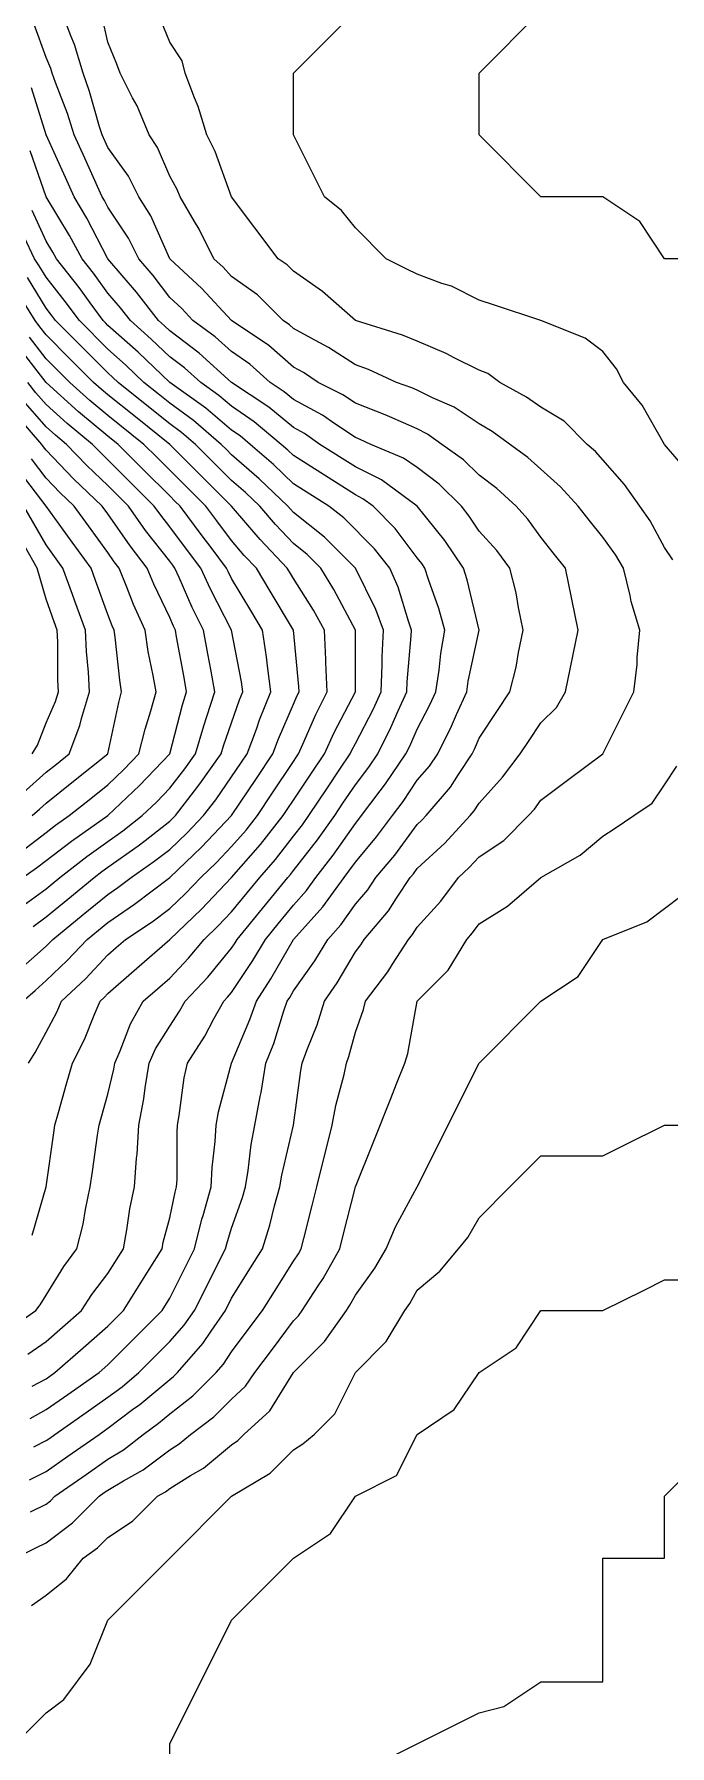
# Model space of a CAD drawing. Header units: inches. Extents: x 794995 to 811195, y 2485918 to 2508058.
# Drawn here: x 799339 to 799648, y 2490717 to 2491547 of the extents above; entities that cross this region are included whole.
import ezdxf

# ---------------------------------------------------------------- set-up
doc = ezdxf.new("R2010")
doc.units = ezdxf.units.IN
doc.header["$MEASUREMENT"] = 0
doc.layers.add('contour', color=7, linetype='Continuous')

msp = doc.modelspace()

# ---------------------------------------------------------------- linework, layer by layer
at = {"layer": 'contour'}
for points in [[(799675.16, 2491438.36), (799645.16, 2491438.36), (799633.16, 2491456.36), (799615.16, 2491468.36), (799585.16, 2491468.36), (799555.16, 2491498.36), (799555.16, 2491528.36), (799585.16, 2491558.36), (799603.16, 2491570.36), (799615.16, 2491573.36), (799625.16, 2491578.36), (799645.16, 2491588.36), (799705.16, 2491588.36)], [(799337.16, 2490846.36), (799345.16, 2490850.36), (799355.75, 2490857.77), (799370.87, 2490868.36), (799373.39, 2490870.13), (799375.16, 2490871.36), (799387.16, 2490880.36), (799390.61, 2490882.91), (799405.16, 2490895.03), (799407.03, 2490896.49), (799408.91, 2490898.36), (799421.16, 2490912.36), (799425.16, 2490918.36), (799432.16, 2490928.36), (799435.16, 2490934.36), (799444.39, 2490949.13), (799450.16, 2490958.36), (799453.73, 2490969.79), (799455.93, 2490979.13), (799458.49, 2490988.36), (799459.44, 2490994.08), (799465.16, 2491018.36), (799468.69, 2491044.83), (799469.44, 2491048.36), (799471.83, 2491055.03), (799476.59, 2491066.93), (799480.16, 2491078.36), (799486.27, 2491087.25), (799495.16, 2491102.36), (799497.77, 2491105.75), (799499.44, 2491108.36), (799511.31, 2491122.21), (799515.16, 2491128.36), (799521.83, 2491138.36), (799523.34, 2491140.18), (799525.16, 2491142.65), (799538.49, 2491155.03), (799550.87, 2491168.36), (799552.85, 2491170.67), (799555.16, 2491174.36), (799566.59, 2491186.93), (799575.16, 2491198.36), (799579.16, 2491204.36), (799585.16, 2491213.36), (799592.66, 2491220.86), (799597.16, 2491228.36), (799603.16, 2491258.36), (799597.16, 2491288.36), (799591.83, 2491295.03), (799585.16, 2491303.36), (799578.84, 2491312.05), (799573.16, 2491318.36), (799563.73, 2491326.93), (799555.16, 2491333.36), (799547.66, 2491340.86), (799537.16, 2491348.36), (799530.16, 2491353.36), (799525.16, 2491355.86), (799511.83, 2491361.7), (799509.56, 2491362.76), (799495.16, 2491368.36), (799489.16, 2491372.36), (799477.16, 2491378.36), (799469.96, 2491383.16), (799465.16, 2491385.86), (799453.16, 2491396.36), (799435.16, 2491408.36), (799420.68, 2491423.88), (799405.16, 2491438.36), (799395.93, 2491459.13), (799390.16, 2491468.36), (799385.16, 2491478.36), (799375.16, 2491492.36), (799372.43, 2491498.36), (799371.16, 2491502.36), (799366.27, 2491519.47), (799363.16, 2491528.36), (799359.01, 2491542.21), (799357.16, 2491546.36), (799352.66, 2491558.36)], [(799337.66, 2490830.86), (799345.16, 2490834.61), (799347.3, 2490836.22), (799349.44, 2490838.36), (799364.57, 2490848.95), (799375.16, 2490856.36), (799382.66, 2490860.86), (799392.3, 2490868.36), (799399.7, 2490873.82), (799405.16, 2490878.36), (799416.41, 2490887.11), (799427.66, 2490898.36), (799431.16, 2490902.36), (799435.16, 2490908.36), (799443.73, 2490919.79), (799450.16, 2490928.36), (799455.93, 2490937.59), (799465.16, 2490952.36), (799467.56, 2490955.96), (799468.91, 2490958.36), (799470.16, 2490963.36), (799474.16, 2490979.36), (799476.41, 2490988.36), (799483.91, 2491018.36), (799485.69, 2491027.84), (799489.7, 2491042.91), (799490.87, 2491048.36), (799492, 2491051.52), (799495.16, 2491063.36), (799499.16, 2491074.36), (799500.16, 2491078.36), (799510.87, 2491092.65), (799513.16, 2491096.36), (799520.87, 2491108.36), (799522.85, 2491110.67), (799525.16, 2491114.36), (799536.59, 2491126.93), (799545.16, 2491138.36), (799550.36, 2491143.16), (799555.16, 2491148.36), (799567.16, 2491156.36), (799579.16, 2491168.36), (799582, 2491171.52), (799585.16, 2491175.86), (799598.02, 2491185.5), (799615.16, 2491198.36), (799630.16, 2491228.36), (799631.83, 2491241.7), (799631.83, 2491245.03), (799633.16, 2491258.36), (799629.01, 2491272.21), (799628.49, 2491275.03), (799625.16, 2491288.36), (799621.48, 2491294.68), (799615.16, 2491303.36), (799608.49, 2491311.69), (799603.16, 2491318.36), (799594.63, 2491327.84), (799585.16, 2491336.36), (799578.84, 2491342.05), (799561.48, 2491354.68), (799555.16, 2491358.36), (799543.16, 2491366.36), (799532.66, 2491370.86), (799525.16, 2491374.61), (799522.55, 2491375.75), (799515.16, 2491378.36), (799501.48, 2491384.68), (799495.16, 2491386.93), (799482.12, 2491395.32), (799473.73, 2491399.79), (799465.16, 2491404.61), (799463.16, 2491406.36), (799460.16, 2491408.36), (799447.66, 2491420.86), (799435.16, 2491429.79), (799431.02, 2491434.22), (799426.59, 2491438.36), (799419.44, 2491452.65), (799417.16, 2491456.36), (799410.16, 2491468.36), (799408.69, 2491471.89), (799405.16, 2491478.36), (799399.16, 2491492.36), (799395.16, 2491498.36), (799389.28, 2491512.48), (799387.16, 2491516.36), (799381.16, 2491528.36), (799379.44, 2491532.65), (799375.16, 2491543.36), (799372.43, 2491555.63)], [(799649.16, 2491292.36), (799645.16, 2491298.36), (799638.1, 2491311.3), (799633.16, 2491318.36), (799625.75, 2491328.95), (799615.16, 2491340.86), (799611.63, 2491344.83), (799607.66, 2491348.36), (799596.41, 2491359.61), (799585.16, 2491366.36), (799578.1, 2491371.3), (799565.16, 2491378.36), (799559.44, 2491382.65), (799555.16, 2491384.36), (799543.16, 2491390.36), (799539.28, 2491392.48), (799525.16, 2491398.36), (799518.1, 2491401.3), (799495.16, 2491408.36), (799479.28, 2491422.48), (799465.16, 2491432.36), (799462.16, 2491435.36), (799457.66, 2491438.36), (799435.16, 2491468.36), (799427.16, 2491490.36), (799423.16, 2491498.36), (799419.01, 2491512.21), (799417.16, 2491516.36), (799412.66, 2491528.36), (799411.16, 2491534.36), (799405.16, 2491543.36), (799400.87, 2491554.07)], [(799659.01, 2491332.21), (799645.16, 2491348.36), (799634.25, 2491367.45), (799625.16, 2491378.36), (799621.83, 2491385.03), (799615.16, 2491393.36), (799606.59, 2491399.79), (799585.16, 2491408.36), (799562.66, 2491415.86), (799555.16, 2491418.36), (799541.83, 2491425.03), (799537.16, 2491426.36), (799525.16, 2491430.86), (799520.16, 2491433.36), (799510.16, 2491438.36), (799495.16, 2491453.36), (799488.49, 2491461.69), (799480.16, 2491468.36), (799465.16, 2491498.36), (799465.16, 2491528.36), (799495.16, 2491558.36)], [(799339.16, 2490862.36), (799345.16, 2490865.36), (799346.92, 2490866.6), (799349.44, 2490868.36), (799364.57, 2490878.95), (799375.16, 2490886.36), (799382.02, 2490891.5), (799390.16, 2490898.36), (799405.16, 2490913.36), (799412.22, 2490921.3), (799417.16, 2490928.36), (799432.16, 2490958.36), (799432.76, 2490960.76), (799435.16, 2490968.36), (799440.38, 2490983.14), (799441.83, 2490988.36), (799443.16, 2490996.36), (799444.63, 2491008.89), (799446.41, 2491018.36), (799449.01, 2491032.21), (799449.44, 2491034.08), (799451.83, 2491048.36), (799455.56, 2491057.96), (799460.54, 2491073.75), (799462.16, 2491078.36), (799463.34, 2491080.18), (799465.16, 2491083.36), (799475.5, 2491098.02), (799481.83, 2491108.36), (799488.1, 2491115.42), (799495.16, 2491125.5), (799501.16, 2491132.36), (799505.16, 2491138.36), (799514.25, 2491149.27), (799525.16, 2491164.07), (799527.38, 2491166.14), (799529.44, 2491168.36), (799541.31, 2491182.21), (799545.16, 2491188.36), (799551.83, 2491198.36), (799552.94, 2491200.58), (799555.16, 2491205.86), (799564.16, 2491219.36), (799570.16, 2491228.36), (799573.16, 2491240.36), (799574.25, 2491247.45), (799576.59, 2491258.36), (799574.25, 2491269.27), (799573.16, 2491276.36), (799570.16, 2491288.36), (799563.73, 2491296.93), (799555.16, 2491306.36), (799550.36, 2491313.56), (799546.59, 2491318.36), (799535.87, 2491329.07), (799525.16, 2491337.11), (799518.49, 2491341.69), (799502.66, 2491348.36), (799497.56, 2491350.76), (799495.16, 2491351.69), (799485.16, 2491358.36), (799479.28, 2491362.48), (799465.16, 2491370.18), (799460.66, 2491373.86), (799453.91, 2491378.36), (799443.98, 2491387.19), (799435.16, 2491393.36), (799427.26, 2491400.47), (799416.41, 2491408.36), (799410.97, 2491414.17), (799405.16, 2491419.61), (799397.05, 2491430.25), (799390.16, 2491438.36), (799385.16, 2491448.36), (799375.16, 2491463.36), (799373.45, 2491466.65), (799372.43, 2491468.36), (799370.16, 2491473.36), (799363.91, 2491487.11), (799358.8, 2491498.36), (799355.5, 2491508.71), (799349.77, 2491523.75), (799348.16, 2491528.36), (799347.47, 2491530.67), (799345.16, 2491535.86), (799339.16, 2491552.36)], [(799337.42, 2490876.1), (799345.16, 2490880.36), (799355.75, 2490887.77), (799370.87, 2490898.36), (799375.16, 2490902.11), (799401.41, 2490928.36), (799405.16, 2490934.36), (799417.16, 2490958.36), (799420.76, 2490972.76), (799421.31, 2490974.51), (799425.16, 2490988.36), (799425.69, 2490997.84), (799427.16, 2491010.36), (799427.66, 2491018.36), (799428.84, 2491024.68), (799435.16, 2491048.36), (799444.05, 2491069.47), (799447.16, 2491078.36), (799454.25, 2491089.27), (799465.16, 2491108.36), (799479.37, 2491124.15), (799489.7, 2491138.36), (799492.08, 2491141.44), (799495.16, 2491145.86), (799505.44, 2491158.08), (799513.16, 2491168.36), (799518.3, 2491175.22), (799525.16, 2491185.5), (799531.16, 2491192.36), (799535.16, 2491198.36), (799541.83, 2491211.7), (799544.25, 2491217.45), (799549.16, 2491228.36), (799549.94, 2491233.58), (799555.16, 2491258.36), (799549.44, 2491282.65), (799547.66, 2491288.36), (799538.49, 2491301.7), (799525.16, 2491318.36), (799507.89, 2491331.09), (799495.16, 2491337.45), (799478.02, 2491348.36), (799470.45, 2491353.65), (799465.16, 2491356.54), (799453.16, 2491366.36), (799435.16, 2491378.36), (799419.44, 2491392.65), (799405.16, 2491403.36), (799402.61, 2491405.81), (799399.7, 2491408.36), (799389.01, 2491422.21), (799375.16, 2491438.36), (799364.87, 2491458.08), (799358.8, 2491468.36), (799354.53, 2491477.74), (799345.16, 2491498.36), (799338.1, 2491521.3)], [(799338.49, 2490891.69), (799345.16, 2490895.36), (799346.92, 2490896.6), (799349.44, 2490898.36), (799363.16, 2490910.36), (799375.16, 2490920.86), (799382.66, 2490928.36), (799395.16, 2490948.36), (799401.41, 2490958.36), (799402, 2490961.52), (799405.16, 2490973.36), (799407.77, 2490985.75), (799408.49, 2490988.36), (799408.69, 2490991.89), (799408.69, 2491014.83), (799408.91, 2491018.36), (799409.77, 2491022.98), (799412.22, 2491041.3), (799413.73, 2491048.36), (799422.12, 2491061.4), (799426.59, 2491069.79), (799431.41, 2491078.36), (799433.22, 2491080.3), (799435.16, 2491082.65), (799445.44, 2491098.08), (799451.52, 2491108.36), (799457.66, 2491115.86), (799465.16, 2491125.03), (799471.48, 2491132.05), (799476.07, 2491138.36), (799484.39, 2491149.13), (799495.16, 2491164.61), (799496.87, 2491166.65), (799498.16, 2491168.36), (799507.16, 2491180.36), (799509.75, 2491183.77), (799519.7, 2491198.36), (799521.52, 2491202), (799525.16, 2491210.36), (799531.37, 2491222.15), (799534.16, 2491228.36), (799535.75, 2491238.95), (799536.59, 2491246.93), (799538.49, 2491258.36), (799535.59, 2491268.8), (799530.61, 2491282.91), (799528.91, 2491288.36), (799527.38, 2491290.58), (799525.16, 2491293.36), (799514.44, 2491307.65), (799503.73, 2491318.36), (799498.8, 2491322), (799495.16, 2491323.82), (799465.16, 2491342.91), (799462.37, 2491345.57), (799459.16, 2491348.36), (799446.07, 2491359.27), (799435.16, 2491366.82), (799428.91, 2491372.11), (799420.16, 2491378.36), (799412.3, 2491385.5), (799405.16, 2491390.86), (799396.22, 2491399.43), (799386.07, 2491408.36), (799381.31, 2491414.52), (799375.16, 2491421.7), (799368.18, 2491431.38), (799362.66, 2491438.36), (799356.51, 2491449.71), (799345.16, 2491468.36), (799337.47, 2491490.67)], [(799336.27, 2490907.25), (799345.16, 2490913.36), (799353.16, 2490920.36), (799362.3, 2490928.36), (799367.33, 2490936.19), (799375.16, 2490946.36), (799382.66, 2490958.36), (799384.39, 2490967.59), (799385.75, 2490977.77), (799388.02, 2490988.36), (799389.01, 2491002.21), (799389.28, 2491004.24), (799390.16, 2491018.36), (799392.53, 2491030.99), (799393.16, 2491036.36), (799395.16, 2491048.36), (799398.24, 2491055.28), (799405.16, 2491066.36), (799409.96, 2491073.56), (799412.66, 2491078.36), (799423.55, 2491089.97), (799435.16, 2491104.07), (799436.87, 2491106.65), (799437.89, 2491108.36), (799462.43, 2491138.36), (799463.7, 2491139.82), (799465.16, 2491141.69), (799476.87, 2491156.65), (799485.16, 2491168.36), (799489.16, 2491174.36), (799495.16, 2491183.36), (799501.65, 2491191.88), (799506.07, 2491198.36), (799512.43, 2491211.09), (799515.93, 2491219.13), (799520.16, 2491228.36), (799520.36, 2491233.16), (799522.3, 2491255.5), (799522.43, 2491258.36), (799520.87, 2491262.65), (799515.93, 2491279.13), (799511.83, 2491288.36), (799504.53, 2491297.74), (799489.53, 2491312.74), (799482.3, 2491318.36), (799465.16, 2491329.27), (799455.39, 2491338.59), (799444.16, 2491348.36), (799439.25, 2491352.45), (799435.16, 2491355.28), (799422.66, 2491365.86), (799405.16, 2491378.36), (799389.85, 2491393.06), (799375.16, 2491406.05), (799374.01, 2491407.21), (799372.85, 2491408.36), (799366.59, 2491416.93), (799361.21, 2491424.41), (799350.16, 2491438.36), (799348.4, 2491441.6), (799345.16, 2491446.93), (799338.49, 2491461.69)], [(799325.5, 2490918.02), (799340.16, 2490928.36), (799342.3, 2490931.22), (799345.16, 2490935.86), (799353.73, 2490949.79), (799360.16, 2490958.36), (799363.16, 2490970.36), (799364.25, 2490977.45), (799366.59, 2490988.36), (799367.66, 2490995.86), (799370.16, 2491013.36), (799370.87, 2491018.36), (799375.16, 2491033.36), (799378.02, 2491045.5), (799378.49, 2491048.36), (799381.16, 2491054.36), (799386.07, 2491067.45), (799392.3, 2491078.36), (799399.16, 2491084.36), (799405.16, 2491089.61), (799414.25, 2491099.27), (799421.83, 2491108.36), (799428.67, 2491114.85), (799435.16, 2491121.7), (799442.66, 2491130.86), (799448.8, 2491138.36), (799456.38, 2491147.14), (799465.16, 2491158.36), (799469.55, 2491163.97), (799472.66, 2491168.36), (799481.66, 2491181.86), (799487.66, 2491190.86), (799492.66, 2491198.36), (799493.45, 2491200.08), (799495.16, 2491203.36), (799503.73, 2491219.79), (799507.66, 2491228.36), (799508.2, 2491241.4), (799508.2, 2491245.32), (799508.8, 2491258.36), (799505.16, 2491268.36), (799495.16, 2491288.36), (799480.16, 2491303.36), (799465.16, 2491315.36), (799463.7, 2491316.9), (799462.43, 2491318.36), (799448.49, 2491331.7), (799435.16, 2491343.36), (799432.66, 2491345.86), (799430.16, 2491348.36), (799416.7, 2491359.9), (799405.16, 2491368.36), (799399.6, 2491372.81), (799392.66, 2491378.36), (799383.73, 2491386.93), (799375.16, 2491394.51), (799361.31, 2491408.36), (799354.49, 2491417.69), (799345.16, 2491429.36), (799341.76, 2491434.96), (799339.53, 2491438.36), (799334.57, 2491448.95)], [(799338.49, 2490965.03), (799345.16, 2490988.36), (799348.91, 2491014.61), (799349.44, 2491018.36), (799351.16, 2491024.36), (799355.16, 2491038.36), (799358.02, 2491048.36), (799363.73, 2491059.79), (799368.49, 2491071.69), (799371.41, 2491078.36), (799373.34, 2491080.18), (799375.16, 2491082.11), (799389.16, 2491094.36), (799405.16, 2491108.36), (799420.56, 2491122.96), (799435.16, 2491138.36), (799449.11, 2491154.41), (799460.16, 2491168.36), (799462.16, 2491171.36), (799465.16, 2491175.86), (799474.16, 2491189.36), (799480.16, 2491198.36), (799484.87, 2491208.65), (799495.16, 2491228.36), (799495.16, 2491258.36), (799484.81, 2491278.02), (799478.49, 2491288.36), (799471.83, 2491295.03), (799465.16, 2491300.36), (799456.38, 2491309.58), (799448.8, 2491318.36), (799441.83, 2491325.03), (799435.16, 2491330.86), (799426.41, 2491339.61), (799417.66, 2491348.36), (799410.93, 2491354.13), (799405.16, 2491358.36), (799394.05, 2491367.25), (799380.16, 2491378.36), (799377.61, 2491380.81), (799375.16, 2491382.98), (799362.47, 2491395.67), (799349.77, 2491408.36), (799347.83, 2491411.03), (799345.16, 2491414.36), (799336.1, 2491429.3)], [(799336.59, 2491048.36), (799339.94, 2491053.58), (799345.16, 2491063.36), (799350.38, 2491073.14), (799352.66, 2491078.36), (799364.25, 2491089.27), (799375.16, 2491100.86), (799379.16, 2491104.36), (799383.73, 2491108.36), (799396.59, 2491116.93), (799405.16, 2491123.36), (799412.85, 2491130.67), (799420.16, 2491138.36), (799427.84, 2491145.68), (799435.16, 2491153.36), (799442.14, 2491161.38), (799447.66, 2491168.36), (799454.66, 2491178.86), (799465.16, 2491194.61), (799466.66, 2491196.86), (799467.66, 2491198.36), (799469.77, 2491202.98), (799476.07, 2491217.45), (799481.52, 2491228.36), (799480.87, 2491242.65), (799480.87, 2491244.08), (799480.16, 2491258.36), (799474.84, 2491268.04), (799465.16, 2491283.36), (799463.28, 2491286.49), (799462.16, 2491288.36), (799449.01, 2491302.21), (799435.16, 2491318.36), (799405.16, 2491348.36), (799388.49, 2491361.7), (799375.16, 2491372.36), (799371.89, 2491375.09), (799368.24, 2491378.36), (799356.7, 2491389.9), (799345.16, 2491401.44), (799342.16, 2491405.36), (799339.86, 2491408.36), (799331.31, 2491422.21)], [(799333.91, 2491078.36), (799339.86, 2491083.65), (799345.16, 2491088.36), (799355.44, 2491098.08), (799365.16, 2491108.36), (799370.66, 2491112.86), (799375.16, 2491116.54), (799388.13, 2491125.39), (799405.16, 2491138.36), (799420.53, 2491153), (799435.16, 2491168.36), (799447.16, 2491186.36), (799455.16, 2491198.36), (799457.89, 2491205.63), (799465.16, 2491222.36), (799466.98, 2491226.54), (799467.89, 2491228.36), (799467.77, 2491230.97), (799465.16, 2491258.36), (799453.91, 2491277.11), (799447.16, 2491288.36), (799441.31, 2491294.52), (799435.16, 2491301.7), (799428.02, 2491311.22), (799422.66, 2491318.36), (799413.91, 2491327.11), (799405.16, 2491335.86), (799398.91, 2491342.11), (799392.66, 2491348.36), (799375.16, 2491362.36), (799366.43, 2491369.63), (799356.7, 2491378.36), (799350.93, 2491384.13), (799345.16, 2491389.9), (799337.16, 2491400.36)], [(799331.04, 2491092.48), (799345.16, 2491105.03), (799346.87, 2491106.65), (799348.49, 2491108.36), (799363.16, 2491120.36), (799375.16, 2491130.18), (799380.02, 2491133.5), (799386.41, 2491138.36), (799397.47, 2491146.05), (799405.16, 2491152), (799413.53, 2491159.99), (799421.52, 2491168.36), (799427.47, 2491176.05), (799435.16, 2491187.11), (799439.66, 2491193.86), (799442.66, 2491198.36), (799447.16, 2491210.36), (799448.71, 2491214.81), (799454.25, 2491228.36), (799452.53, 2491240.99), (799452.12, 2491245.32), (799450.16, 2491258.36), (799444.53, 2491267.74), (799435.16, 2491283.36), (799433.45, 2491286.65), (799432.66, 2491288.36), (799425.16, 2491298.36), (799420.87, 2491304.08), (799410.16, 2491318.36), (799407.66, 2491320.86), (799405.16, 2491323.36), (799392.66, 2491335.86), (799380.16, 2491348.36), (799375.16, 2491352.36), (799360.98, 2491364.18), (799345.16, 2491378.36), (799332.16, 2491395.36)], [(799338.84, 2491114.68), (799345.16, 2491119.27), (799355.66, 2491127.86), (799368.49, 2491138.36), (799372.23, 2491141.29), (799375.16, 2491143.36), (799389.79, 2491153.73), (799393.16, 2491156.36), (799405.16, 2491165.63), (799406.55, 2491166.97), (799407.89, 2491168.36), (799417.16, 2491180.36), (799419.79, 2491183.73), (799430.16, 2491198.36), (799431.29, 2491202.23), (799435.16, 2491213.36), (799439.03, 2491224.49), (799440.61, 2491228.36), (799439.96, 2491233.16), (799435.16, 2491258.36), (799424.87, 2491278.08), (799420.16, 2491288.36), (799413.73, 2491296.93), (799405.16, 2491308.36), (799400.77, 2491313.97), (799397.66, 2491318.36), (799375.16, 2491340.86), (799371.33, 2491344.53), (799367.66, 2491348.36), (799355.35, 2491358.55), (799345.16, 2491367.65), (799340.16, 2491373.36), (799336.34, 2491378.36)], [(799333.91, 2491138.36), (799340.54, 2491142.98), (799345.16, 2491146.54), (799357.47, 2491156.05), (799375.16, 2491168.36), (799390.56, 2491182.96), (799405.16, 2491198.36), (799411.37, 2491222.15), (799413.34, 2491228.36), (799412.08, 2491235.28), (799408.49, 2491255.03), (799407.89, 2491258.36), (799406.98, 2491260.18), (799405.16, 2491264.36), (799397.42, 2491280.62), (799394.25, 2491288.36), (799385.93, 2491299.13), (799375.16, 2491314.61), (799372.43, 2491318.36), (799358.49, 2491331.7), (799345.16, 2491345.63), (799343.98, 2491347.18), (799343.16, 2491348.36), (799330.16, 2491363.36)], [(799330.95, 2491122.57), (799345.16, 2491132.91), (799348.16, 2491135.36), (799351.83, 2491138.36), (799364.92, 2491148.61), (799375.16, 2491155.86), (799382.48, 2491161.04), (799391.83, 2491168.36), (799398.67, 2491174.85), (799405.16, 2491181.7), (799412.48, 2491191.04), (799417.66, 2491198.36), (799421.61, 2491211.91), (799423.16, 2491216.36), (799426.98, 2491228.36), (799425.16, 2491238.36), (799423.62, 2491246.82), (799421.52, 2491258.36), (799416.07, 2491269.27), (799409.77, 2491283.75), (799407.66, 2491288.36), (799406.59, 2491289.79), (799405.16, 2491291.69), (799393.45, 2491306.65), (799385.16, 2491318.36), (799380.16, 2491323.36), (799375.16, 2491328.36), (799364.95, 2491338.15), (799355.16, 2491348.36), (799349.69, 2491352.89), (799345.16, 2491356.93), (799335.16, 2491368.36)], [(799332.85, 2491150.67), (799345.16, 2491160.18), (799349.77, 2491163.75), (799356.41, 2491168.36), (799366.83, 2491176.69), (799375.16, 2491183.36), (799382.85, 2491190.67), (799390.16, 2491198.36), (799393.16, 2491210.36), (799395.93, 2491219.13), (799398.49, 2491228.36), (799397.16, 2491236.36), (799394.72, 2491247.93), (799393.16, 2491258.36), (799387.57, 2491270.78), (799384.39, 2491279.13), (799380.61, 2491288.36), (799378.24, 2491291.44), (799375.16, 2491295.86), (799365.69, 2491308.89), (799358.8, 2491318.36), (799351.83, 2491325.03), (799345.16, 2491332), (799338.1, 2491341.3)], [(799338.49, 2491168.36), (799342, 2491171.52), (799345.16, 2491174.36), (799358.49, 2491185.03), (799375.16, 2491198.36), (799380.38, 2491223.14), (799381.83, 2491228.36), (799380.87, 2491234.08), (799378.69, 2491254.83), (799378.16, 2491258.36), (799377.23, 2491260.43), (799375.16, 2491265.86), (799369.16, 2491282.36), (799366.98, 2491288.36), (799357.79, 2491300.99), (799345.16, 2491318.36), (799332.22, 2491335.42)], [(799334.11, 2491179.41), (799345.16, 2491189.36), (799350.16, 2491193.36), (799356.41, 2491198.36), (799361.52, 2491212), (799362.3, 2491215.5), (799366.16, 2491228.36), (799365.69, 2491237.84), (799364.72, 2491247.93), (799364.25, 2491258.36), (799359.16, 2491272.36), (799358.02, 2491275.5), (799353.34, 2491288.36), (799345.16, 2491299.61), (799334.44, 2491318.36)], [(799338.49, 2491198.36), (799341.02, 2491202.5), (799345.16, 2491213.36), (799349.77, 2491223.75), (799351.16, 2491228.36), (799350.87, 2491234.08), (799350.87, 2491252.65), (799350.61, 2491258.36), (799349.16, 2491262.36), (799345.16, 2491273.36), (799340.87, 2491288.36), (799335.16, 2491298.36)], [(799330.16, 2490808.36), (799340.16, 2490813.36), (799345.16, 2490815.86), (799358.02, 2490825.5), (799370.87, 2490838.36), (799373.39, 2490840.13), (799375.16, 2490841.36), (799382.66, 2490845.86), (799392.3, 2490851.22), (799405.16, 2490860.86), (799409.77, 2490863.75), (799415.16, 2490868.36), (799426.59, 2490876.93), (799435.16, 2490885.5), (799441.83, 2490891.69), (799446.41, 2490898.36), (799454.44, 2490909.07), (799465.16, 2490923.36), (799467.66, 2490925.86), (799469.44, 2490928.36), (799477.16, 2490940.36), (799479.56, 2490943.96), (799487.66, 2490958.36), (799489.16, 2490964.36), (799495.16, 2490988.36), (799503.73, 2491009.79), (799512.3, 2491031.22), (799515.16, 2491038.36), (799519.16, 2491048.36), (799520.54, 2491052.98), (799525.16, 2491078.36), (799540.16, 2491093.36), (799549.16, 2491108.36), (799552, 2491111.52), (799555.16, 2491115.86), (799569.01, 2491124.51), (799585.16, 2491138.36), (799604.25, 2491149.27), (799615.16, 2491158.36), (799621.16, 2491162.36), (799630.16, 2491168.36), (799639.16, 2491174.36), (799645.16, 2491183.36), (799651.16, 2491192.36)], [(799338.1, 2490785.42), (799345.16, 2490790.36), (799355.16, 2490798.36), (799363.16, 2490808.36), (799370.16, 2490813.36), (799375.16, 2490818.36), (799387.16, 2490826.36), (799399.16, 2490838.36), (799403.02, 2490840.5), (799405.16, 2490842.11), (799415.16, 2490848.36), (799421.52, 2490852), (799435.16, 2490863.36), (799438.16, 2490865.36), (799441.16, 2490868.36), (799453.73, 2490879.79), (799465.16, 2490898.36), (799480.16, 2490913.36), (799490.87, 2490928.36), (799492.55, 2490930.97), (799495.16, 2490935.86), (799504.63, 2490948.89), (799510.16, 2490958.36), (799514.57, 2490968.95), (799525.16, 2490988.36), (799555.16, 2491048.36), (799585.16, 2491078.36), (799603.16, 2491090.36), (799615.16, 2491108.36), (799636.59, 2491116.93), (799645.16, 2491123.36), (799653.73, 2491129.79)], [(799330.16, 2490718.36), (799345.16, 2490733.36), (799353.73, 2490739.79), (799366.59, 2490756.93), (799375.16, 2490778.36), (799405.16, 2490808.36), (799435.16, 2490838.36), (799453.91, 2490849.61), (799465.16, 2490860.86), (799469.77, 2490863.75), (799475.16, 2490868.36), (799485.16, 2490878.36), (799495.16, 2490898.36), (799510.16, 2490913.36), (799519.16, 2490928.36), (799521.63, 2490931.89), (799525.16, 2490938.36), (799536.07, 2490947.45), (799545.16, 2490958.36), (799549.7, 2490963.82), (799555.16, 2490973.36), (799570.16, 2490988.36), (799585.16, 2491003.36), (799615.16, 2491003.36), (799625.16, 2491008.36), (799645.16, 2491018.36), (799705.16, 2491018.36)], [(799405.16, 2490688.36), (799405.16, 2490718.36), (799435.16, 2490778.36), (799465.16, 2490808.36), (799483.16, 2490820.36), (799495.16, 2490838.36), (799515.16, 2490848.36), (799525.16, 2490868.36), (799543.16, 2490880.36), (799555.16, 2490898.36), (799573.16, 2490910.36), (799585.16, 2490928.36), (799615.16, 2490928.36), (799635.16, 2490938.36), (799645.16, 2490943.36), (799705.16, 2490943.36)], [(799505.16, 2490708.36), (799525.16, 2490718.36), (799545.16, 2490728.36), (799555.16, 2490733.36), (799567.16, 2490736.36), (799585.16, 2490748.36), (799615.16, 2490748.36), (799615.16, 2490808.36), (799645.16, 2490808.36), (799645.16, 2490838.36), (799675.16, 2490868.36)]]:
    msp.add_lwpolyline(points, dxfattribs=at)

doc.saveas('drawing.dxf')
